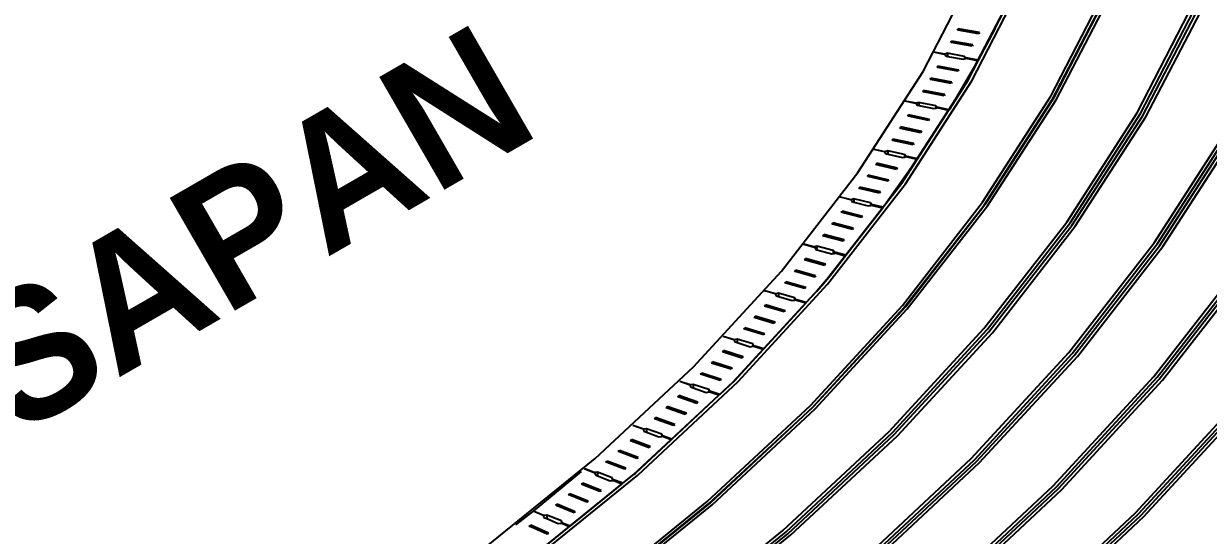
# Model space of a CAD drawing. Header units: centimetres. Extents: x -292707 to 138715, y -53922 to 66277.
# Drawn here: x 95089 to 96681, y -18933 to -18245 of the extents above; entities that cross this region are included whole.
import ezdxf

# ---------------------------------------------------------------- set-up
doc = ezdxf.new("R2010")
doc.units = ezdxf.units.CM
doc.layers.add('A-ALINE-7', color=119, linetype='Continuous')
doc.styles.add('Scale 500', font='GOTHICB.TTF', dxfattribs={"height": 175})

# ---------------------------------------------------------------- blocks, each defined once
blk = doc.blocks.new('A$Cbf84a4b9')
at = {"layer": 'A-ALINE-7'}
for p, q in [((15053.3, 2194), (15125.2, 2333.2)), ((15111.2, 2178.4), (15184.4, 2319.2)), ((15118.6, 2181.4), (15191.8, 2323.1)), ((15224.9, 2160.9), (15300.2, 2306.6)), ((15227.1, 2156.5), (15302.7, 2301.9)), ((15229.7, 2159.9), (15305, 2305.9)), ((15231.9, 2155.6), (15307.5, 2301.1)), ((15340.7, 2138.5), (15418.3, 2288.7)), ((15345.4, 2137.6), (15423.1, 2288)), ((15347.9, 2133.7), (15425.8, 2283.8)), ((15352.6, 2132.8), (15430.6, 2283.1)), ((15149.4, 2251.3), (15162, 2275.6)), ((15099.3, 2249.4), (15100.2, 2251.1)), ((15100.2, 2249.3), (15099.3, 2249.4)), ((15128.9, 2246.1), (15100.2, 2251.1)), ((15100.2, 2251.1), (15100.2, 2249.3)), ((15128, 2244.4), (15100.2, 2249.3)), ((15149.4, 2251.3), (15127.3, 2209.2)), ((15127.3, 2208.4), (15149.4, 2251.3)), ((15128.9, 2246.1), (15128, 2244.4)), ((15090.6, 2232.9), (15091.5, 2234.5)), ((15091.5, 2232.7), (15090.6, 2232.9)), ((15120.2, 2229.5), (15091.5, 2234.5)), ((15091.5, 2234.5), (15091.5, 2232.7)), ((15119.3, 2227.8), (15091.5, 2232.7)), ((15120.2, 2229.5), (15119.3, 2227.8)), ((15082.3, 2217.1), (15067.8, 2219.7)), ((15082.1, 2216.8), (15067.8, 2219.6)), ((15067.8, 2219.6), (15067.8, 2219.6)), ((15082.1, 2216.8), (15082.3, 2216.7)), ((15086, 2218.3), (15082.3, 2217.1)), ((15082.3, 2217.1), (15082.3, 2216.7)), ((15082.3, 2216.7), (15084, 2214.6)), ((15084, 2214.6), (15086, 2214.2)), ((15109, 2214.2), (15086, 2218.3)), ((15086, 2218.3), (15086, 2214.2)), ((15086, 2214.2), (15106.8, 2210.2)), ((15111, 2212.1), (15109, 2214.2)), ((15109, 2214.2), (15109, 2210.8)), ((15072.1, 2199.6), (15073, 2201.2)), ((15073, 2199.4), (15072.1, 2199.6)), ((15101.4, 2195.7), (15073, 2201.2)), ((15073, 2201.2), (15073, 2199.4)), ((15100.5, 2194.1), (15073, 2199.4)), ((15126.7, 2208.2), (15088.9, 2143.6)), ((15106.8, 2210.2), (15109, 2210.8)), ((15109, 2210.8), (15110.6, 2211.3)), ((15111, 2211.2), (15110.6, 2211.3)), ((15127.3, 2209.2), (15111, 2212.1)), ((15111, 2212.1), (15111, 2211.2)), ((15126.7, 2208.2), (15111, 2211.2)), ((15113.8, 2182.3), (15126.7, 2207.2)), ((15126.7, 2207.2), (15127.3, 2208.4)), ((15126.7, 2207.2), (15126.7, 2208.2)), ((15127.3, 2208.4), (15127.3, 2209.2)), ((14965.7, 2057.9), (15053.3, 2194)), ((15029.5, 2042.8), (15118.6, 2181.4)), ((15062.5, 2183.2), (15063.4, 2184.8)), ((15063.4, 2183), (15062.5, 2183.2)), ((15091.8, 2179.3), (15063.4, 2184.8)), ((15063.4, 2184.8), (15063.4, 2183)), ((15090.9, 2177.7), (15063.4, 2183)), ((15088.9, 2143.6), (15113.8, 2182.3)), ((15101.4, 2195.7), (15100.5, 2194.1)), ((15022.1, 2040.7), (15111.2, 2178.4)), ((15052.9, 2166.8), (15053.8, 2168.4)), ((15053.8, 2166.6), (15052.9, 2166.8)), ((15082.2, 2162.9), (15053.8, 2168.4)), ((15053.8, 2168.4), (15053.8, 2166.6)), ((15081.3, 2161.2), (15053.8, 2166.6)), ((15091.8, 2179.3), (15090.9, 2177.7)), ((15029.2, 2154), (15029.1, 2154)), ((15043.7, 2151.2), (15029.2, 2154)), ((15043.6, 2150.9), (15029.2, 2154)), ((15043.6, 2150.9), (15043.7, 2150.7)), ((15047.5, 2152.3), (15043.7, 2151.2)), ((15043.7, 2151.2), (15043.7, 2150.7)), ((15043.7, 2150.7), (15045.3, 2148.7)), ((15070.3, 2147.9), (15047.5, 2152.3)), ((15047.5, 2152.3), (15047.5, 2148.2)), ((15082.2, 2162.9), (15081.3, 2161.2)), ((15133.2, 2018.3), (15224.9, 2160.9)), ((15135.2, 2014.3), (15227.1, 2156.5)), ((15137.8, 2017.2), (15229.7, 2159.9)), ((15139.9, 2013.3), (15231.9, 2155.6)), ((15032.6, 2133.9), (15033.6, 2135.5)), ((15033.6, 2133.7), (15032.6, 2133.9)), ((15061.7, 2129.5), (15033.6, 2135.5)), ((15033.6, 2135.5), (15033.6, 2133.7)), ((15060.7, 2127.8), (15033.6, 2133.7)), ((15045.3, 2148.7), (15047.5, 2148.2)), ((15045.7, 2076.5), (15087.5, 2141.5)), ((15047.5, 2148.2), (15067.8, 2143.9)), ((15067.8, 2143.9), (15070.3, 2144.5)), ((15072.1, 2145.7), (15070.3, 2147.9)), ((15070.3, 2147.9), (15070.3, 2144.5)), ((15070.3, 2144.5), (15071.7, 2144.9)), ((15072.1, 2144.8), (15071.7, 2144.9)), ((15088.2, 2142.5), (15072.1, 2145.7)), ((15072.1, 2145.7), (15072.1, 2144.8)), ((15087.5, 2141.5), (15072.1, 2144.8)), ((15087.5, 2141.5), (15088.2, 2142.5)), ((15088.2, 2142.5), (15088.9, 2143.6)), ((15246.1, 1991.5), (15340.7, 2138.5)), ((15250.7, 1990.4), (15345.4, 2137.6)), ((15253, 1987), (15347.9, 2133.7)), ((15257.7, 1985.9), (15352.6, 2132.8)), ((15022.1, 2117.6), (15023.2, 2119.3)), ((15023.2, 2117.4), (15022.1, 2117.6)), ((15051.3, 2113.2), (15023.2, 2119.3)), ((15023.2, 2119.3), (15023.2, 2117.4)), ((15050.2, 2111.6), (15023.2, 2117.4)), ((15061.7, 2129.5), (15060.7, 2127.8)), ((15011.7, 2101.4), (15012.7, 2103)), ((15012.7, 2101.2), (15011.7, 2101.4)), ((15040.8, 2097), (15012.7, 2103)), ((15012.7, 2103), (15012.7, 2101.2)), ((15039.8, 2095.4), (15012.7, 2101.2)), ((15051.3, 2113.2), (15050.2, 2111.6)), ((15363.7, 1963.7), (15461.2, 2115.2)), ((15368.3, 1962.6), (15465.9, 2114.3)), ((15370.8, 1959.6), (15468.6, 2111)), ((15375.5, 1958.5), (15473.3, 2110.1)), ((14987.4, 2089), (14987.3, 2089)), ((15001.7, 2086), (14987.4, 2089.1)), ((15001.5, 2085.7), (14987.4, 2089)), ((15001.5, 2085.7), (15001.7, 2085.4)), ((15005.6, 2087), (15001.7, 2086)), ((15001.7, 2086), (15001.7, 2085.4)), ((15001.7, 2085.4), (15003.2, 2083.4)), ((15028.1, 2082.2), (15005.6, 2087)), ((15005.6, 2087), (15005.6, 2082.9)), ((15040.8, 2097), (15039.8, 2095.4)), ((14989.6, 2068.9), (14990.8, 2070.5)), ((15018.6, 2063.9), (14990.8, 2070.5)), ((14990.8, 2070.5), (14990.8, 2068.6)), ((15003.2, 2083.4), (15005.6, 2082.9)), ((15044.9, 2075.2), (15003.6, 2016.7)), ((15005.6, 2082.9), (15025.4, 2078.2)), ((15024.7, 2043.9), (15044.9, 2075.2)), ((15025.4, 2078.2), (15028.1, 2078.9)), ((15029.8, 2079.9), (15028.1, 2082.2)), ((15028.1, 2082.2), (15028.1, 2078.9)), ((15028.1, 2078.9), (15029.3, 2079.2)), ((15029.8, 2079), (15029.3, 2079.2)), ((15045.7, 2076.5), (15029.8, 2079.9)), ((15029.8, 2079.9), (15029.8, 2079)), ((15045, 2075.5), (15029.8, 2079)), ((15044.9, 2075.2), (15045, 2075.5)), ((15045, 2075.5), (15045.7, 2076.5)), ((14862.7, 1925.4), (14965.7, 2057.9)), ((14978.3, 2052.8), (14979.5, 2054.4)), ((15007.2, 2047.9), (14979.5, 2054.4)), ((14979.5, 2054.4), (14979.5, 2052.6)), ((14990.8, 2068.6), (14989.6, 2068.9)), ((15017.4, 2062.3), (14990.8, 2068.6)), ((15018.6, 2063.9), (15017.4, 2062.3)), ((14917.5, 1906.6), (15022.1, 2040.7)), ((14924.6, 1907.9), (15029.5, 2042.8)), ((14967, 2036.8), (14968.1, 2038.4)), ((14995.9, 2031.9), (14968.1, 2038.4)), ((14968.1, 2038.4), (14968.1, 2036.5)), ((14979.5, 2052.6), (14978.3, 2052.8)), ((15006.1, 2046.3), (14979.5, 2052.6)), ((15003.6, 2016.7), (15024.7, 2043.9)), ((15007.2, 2047.9), (15006.1, 2046.3)), ((14956.3, 2021.5), (14942, 2024.9)), ((14956, 2021.2), (14942, 2024.9)), ((14942, 2024.9), (14942, 2024.9)), ((14960.2, 2022.5), (14956.3, 2021.5)), ((14956.3, 2021.5), (14956.3, 2020.8)), ((14982.4, 2017.3), (14960.2, 2022.5)), ((14960.2, 2022.5), (14960.2, 2018.2)), ((14968.1, 2036.5), (14967, 2036.8)), ((14994.8, 2030.2), (14968.1, 2036.5)), ((14995.9, 2031.9), (14994.8, 2030.2)), ((14943.1, 2004.6), (14944.3, 2006.2)), ((14971.6, 1999.1), (14944.3, 2006.2)), ((14944.3, 2006.2), (14944.3, 2004.3)), ((14949.4, 1946.9), (14998.5, 2010.1)), ((14956, 2021.2), (14956.3, 2020.8)), ((14956.3, 2020.8), (14957.5, 2018.9)), ((14957.5, 2018.9), (14960.2, 2018.2)), ((14960.2, 2018.2), (14979.4, 2013.2)), ((14979.4, 2013.2), (14982.4, 2013.9)), ((14984, 2015), (14982.4, 2017.3)), ((14982.4, 2017.3), (14982.4, 2013.9)), ((14982.4, 2013.9), (14983.4, 2014.1)), ((14984, 2013.9), (14983.4, 2014.1)), ((14999.5, 2011.4), (14984, 2015)), ((14984, 2015), (14984, 2013.9)), ((14998.5, 2010.1), (14984, 2013.9)), ((14998.5, 2010.1), (14999.5, 2011.4)), ((14999.5, 2011.4), (15003.6, 2016.7)), ((15025.3, 1879.5), (15133.2, 2018.3)), ((15027.3, 1876), (15135.2, 2014.3)), ((15029.8, 1878.2), (15137.8, 2017.2)), ((15031.8, 1874.7), (15139.9, 2013.3)), ((14930.7, 1988.8), (14932, 1990.4)), ((14959.3, 1983.3), (14932, 1990.4)), ((14932, 1990.4), (14932, 1988.5)), ((14944.3, 2004.3), (14943.1, 2004.6)), ((14970.4, 1997.5), (14944.3, 2004.3)), ((14971.6, 1999.1), (14970.4, 1997.5)), ((15135, 1848.5), (15246.1, 1991.5)), ((15139.4, 1847.2), (15250.7, 1990.4)), ((14918.4, 1973.1), (14919.6, 1974.6)), ((14947, 1967.5), (14919.6, 1974.6)), ((14919.6, 1974.6), (14919.6, 1972.7)), ((14932, 1988.5), (14930.7, 1988.8)), ((14958.1, 1981.7), (14932, 1988.5)), ((14959.3, 1983.3), (14958.1, 1981.7)), ((15141.7, 1844.1), (15253, 1987)), ((15146.2, 1842.8), (15257.7, 1985.9)), ((14892.8, 1961.3), (14892.6, 1961.4)), ((14906.7, 1958.1), (14892.8, 1961.7)), ((14906.7, 1957.4), (14892.8, 1961.3)), ((14910.6, 1958.9), (14906.7, 1958.1)), ((14906.7, 1958.1), (14906.7, 1957.4)), ((14932.5, 1953.2), (14910.6, 1958.9)), ((14910.6, 1958.9), (14910.6, 1954.3)), ((14919.6, 1972.7), (14918.4, 1973.1)), ((14945.7, 1965.9), (14919.6, 1972.7)), ((14947, 1967.5), (14945.7, 1965.9)), ((15249.1, 1816.3), (15363.7, 1963.7)), ((15253.6, 1815), (15368.3, 1962.6)), ((15256.1, 1812.2), (15370.8, 1959.6)), ((15260.6, 1811), (15375.5, 1958.5)), ((14893.7, 1940.8), (14895, 1942.4)), ((14922, 1934.8), (14895, 1942.4)), ((14895, 1942.4), (14895, 1940.4)), ((14907.6, 1957.1), (14906.7, 1957.4)), ((14907.6, 1957.1), (14908.9, 1954.8)), ((14908.9, 1954.8), (14910.6, 1954.3)), ((14910.6, 1954.3), (14930.5, 1948.7)), ((14928.6, 1920.2), (14948.4, 1945.6)), ((14930.5, 1948.7), (14932.5, 1949.1)), ((14934, 1950.9), (14932.5, 1953.2)), ((14932.5, 1953.2), (14932.5, 1949.1)), ((14932.5, 1949.1), (14934, 1949.4)), ((14949.4, 1946.9), (14934, 1950.9)), ((14934, 1950.9), (14934, 1949.4)), ((14934, 1949.4), (14934.5, 1949.5)), ((14948.4, 1945.6), (14934.5, 1949.5)), ((14948.4, 1945.6), (14949.4, 1946.9)), ((14880.5, 1925.2), (14881.9, 1926.8)), ((14908.8, 1919.2), (14881.9, 1926.8)), ((14881.9, 1926.8), (14881.9, 1924.9)), ((14895, 1940.4), (14893.7, 1940.8)), ((14920.7, 1933.2), (14895, 1940.4)), ((14922, 1934.8), (14920.7, 1933.2)), ((15363.3, 1784.1), (15481.3, 1935.9)), ((15367.8, 1782.8), (15485.9, 1934.8)), ((15370.4, 1780.3), (15488.7, 1932.2)), ((15374.9, 1779.1), (15493.3, 1931.1)), ((14744.8, 1797.1), (14862.7, 1925.4)), ((14867.4, 1909.7), (14868.7, 1911.2)), ((14895.6, 1903.6), (14868.7, 1911.2)), ((14868.7, 1911.2), (14868.7, 1909.3)), ((14881.9, 1924.9), (14880.5, 1925.2)), ((14907.5, 1917.6), (14881.9, 1924.9)), ((14908.8, 1919.2), (14907.5, 1917.6)), ((14928.6, 1920.2), (14910.3, 1898.6)), ((14920, 1909.2), (14928.6, 1920.2)), ((14797.9, 1776.8), (14917.5, 1906.6)), ((14804.6, 1777.3), (14924.6, 1907.9)), ((14840.7, 1898.9), (14841.7, 1898.6)), ((14841.7, 1898.6), (14840.7, 1898.9)), ((14854.5, 1894.8), (14841.7, 1898.6)), ((14854.9, 1894.9), (14841.7, 1898.6)), ((14854.5, 1894.8), (14854.9, 1894.2)), ((14858.9, 1895.7), (14854.9, 1894.9)), ((14854.9, 1894.9), (14854.9, 1894.2)), ((14854.9, 1894.2), (14855.8, 1892.4)), ((14880.4, 1889.6), (14858.9, 1895.7)), ((14858.9, 1895.7), (14858.9, 1891.5)), ((14868.7, 1909.3), (14867.4, 1909.7)), ((14894.3, 1902.1), (14868.7, 1909.3)), ((14895.6, 1903.6), (14894.3, 1902.1)), ((14896.2, 1883.2), (14910.3, 1898.6)), ((14910.3, 1898.6), (14920, 1909.2)), ((14839.2, 1821.3), (14895.5, 1882.5)), ((14840, 1878.6), (14841.4, 1880.2)), ((14841.4, 1878.2), (14840, 1878.6)), ((14868, 1872.2), (14841.4, 1880.2)), ((14841.4, 1880.2), (14841.4, 1878.2)), ((14866.6, 1870.6), (14841.4, 1878.2)), ((14855.8, 1892.4), (14858.9, 1891.5)), ((14858.9, 1891.5), (14877.1, 1886)), ((14877.1, 1886), (14880.4, 1886.6)), ((14881.8, 1887.3), (14880.4, 1889.6)), ((14880.4, 1889.6), (14880.4, 1886.6)), ((14880.4, 1886.6), (14881.2, 1886.8)), ((14881.8, 1886.6), (14881.2, 1886.8)), ((14896.2, 1883.2), (14881.8, 1887.3)), ((14881.8, 1887.3), (14881.8, 1886.6)), ((14895.5, 1882.5), (14881.8, 1886.6)), ((14895.5, 1882.5), (14896.2, 1883.2)), ((14901.8, 1745.1), (15025.3, 1879.5)), ((14906.1, 1743.6), (15029.8, 1878.2)), ((14826.2, 1863.2), (14827.6, 1864.8)), ((14827.6, 1862.8), (14826.2, 1863.2)), ((14854.2, 1856.8), (14827.6, 1864.8)), ((14827.6, 1864.8), (14827.6, 1862.8)), ((14852.8, 1855.3), (14827.6, 1862.8)), ((14868, 1872.2), (14866.6, 1870.6)), ((14903.9, 1742), (15027.3, 1876)), ((14908.3, 1740.6), (15031.8, 1874.7)), ((14812.3, 1847.9), (14813.7, 1849.4)), ((14813.7, 1847.5), (14812.3, 1847.9)), ((14840.3, 1841.4), (14813.7, 1849.4)), ((14813.7, 1849.4), (14813.7, 1847.5)), ((14839, 1839.9), (14813.7, 1847.5)), ((14854.2, 1856.8), (14852.8, 1855.3)), ((15007.7, 1710), (15135, 1848.5)), ((15012, 1708.6), (15139.4, 1847.2)), ((14799.2, 1833.3), (14784.4, 1837.7)), ((14798.9, 1833), (14784.4, 1837.7)), ((14784.4, 1837.7), (14784.4, 1837.7)), ((14798.9, 1833), (14799.2, 1832.5)), ((14803.2, 1834), (14799.2, 1833.3)), ((14799.2, 1833.3), (14799.2, 1832.5)), ((14799.2, 1832.5), (14800.1, 1830.7)), ((14800.1, 1830.7), (14803.2, 1829.6)), ((14824.5, 1827.6), (14803.2, 1834)), ((14803.2, 1834), (14803.2, 1829.6)), ((14840.3, 1841.4), (14839, 1839.9)), ((15014.3, 1705.8), (15141.7, 1844.1)), ((15018.7, 1704.3), (15146.2, 1842.8)), ((14783.6, 1817.1), (14785, 1818.7)), ((14785, 1816.7), (14783.6, 1817.1)), ((14811.2, 1810.2), (14785, 1818.7)), ((14785, 1818.7), (14785, 1816.7)), ((14809.7, 1808.7), (14785, 1816.7)), ((14800.2, 1778.7), (14838.3, 1820.3)), ((14803.2, 1829.6), (14821, 1823.9)), ((14821, 1823.9), (14824.5, 1824.5)), ((14825.8, 1825.3), (14824.5, 1827.6)), ((14824.5, 1827.6), (14824.5, 1824.5)), ((14824.5, 1824.5), (14825.1, 1824.6)), ((14825.8, 1824.3), (14825.1, 1824.6)), ((14839.2, 1821.3), (14825.8, 1825.3)), ((14825.8, 1825.3), (14825.8, 1824.3)), ((14838.3, 1820.3), (14825.8, 1824.3)), ((14838.3, 1820.3), (14839.2, 1821.3)), ((15117.9, 1673.5), (15249.1, 1816.3)), ((15122.3, 1672.1), (15253.6, 1815)), ((14768.9, 1802), (14770.4, 1803.5)), ((14770.4, 1801.6), (14768.9, 1802)), ((14796.6, 1795.1), (14770.4, 1803.5)), ((14770.4, 1803.5), (14770.4, 1801.6)), ((14795.1, 1793.6), (14770.4, 1801.6)), ((14811.2, 1810.2), (14809.7, 1808.7)), ((15124.7, 1669.5), (15256.1, 1812.2)), ((15129.1, 1668.1), (15260.6, 1811)), ((14612.5, 1673.5), (14744.8, 1797.1)), ((14754.3, 1786.9), (14755.7, 1788.4)), ((14755.7, 1786.4), (14754.3, 1786.9)), ((14781.9, 1780), (14755.7, 1788.4)), ((14755.7, 1788.4), (14755.7, 1786.4)), ((14780.4, 1778.5), (14755.7, 1786.4)), ((14796.6, 1795.1), (14795.1, 1793.6)), ((15228.1, 1637), (15363.3, 1784.1)), ((15232.5, 1635.6), (15367.8, 1782.8)), ((14663.7, 1651.8), (14797.9, 1776.8)), ((14669.9, 1651.5), (14804.6, 1777.3)), ((14740.3, 1772.6), (14726.1, 1777.2)), ((14740, 1772.2), (14726.1, 1777.1)), ((14726.1, 1777.1), (14726.1, 1777.1)), ((14740, 1772.2), (14740.3, 1771.4)), ((14744.4, 1773.2), (14740.3, 1772.6)), ((14740.3, 1772.6), (14740.3, 1771.4)), ((14740.3, 1771.4), (14741, 1769.9)), ((14741, 1769.9), (14744.4, 1768.6)), ((14765.4, 1766.5), (14744.4, 1773.2)), ((14744.4, 1773.2), (14744.4, 1768.6)), ((14744.4, 1768.6), (14761.5, 1762.6)), ((14779.9, 1759.8), (14800.2, 1778.7)), ((14781.9, 1780), (14780.4, 1778.5)), ((15235.1, 1633.3), (15370.4, 1780.3)), ((15239.5, 1631.9), (15374.9, 1779.1)), ((14715.5, 1699.7), (14778.6, 1758.6)), ((14723.6, 1756.7), (14725.1, 1758.2)), ((14725.1, 1756.2), (14723.6, 1756.7)), ((14750.7, 1749.2), (14725.1, 1758.2)), ((14725.1, 1758.2), (14725.1, 1756.2)), ((14749.2, 1747.7), (14725.1, 1756.2)), ((14761.5, 1762.6), (14765.4, 1763.2)), ((14766.5, 1764.1), (14765.4, 1766.5)), ((14765.4, 1766.5), (14765.4, 1763.2)), ((14765.4, 1763.2), (14765.6, 1763.2)), ((14766.5, 1762.9), (14765.6, 1763.2)), ((14779.9, 1759.8), (14766.5, 1764.1)), ((14766.5, 1764.1), (14766.5, 1762.9)), ((14778.6, 1758.6), (14766.5, 1762.9)), ((14778.6, 1758.6), (14779.9, 1759.8)), ((15338.4, 1600.5), (15477.4, 1751.8)), ((14707.9, 1742), (14709.5, 1743.4)), ((14709.5, 1741.4), (14707.9, 1742)), ((14735.1, 1734.4), (14709.5, 1743.4)), ((14709.5, 1743.4), (14709.5, 1741.4)), ((14733.5, 1732.9), (14709.5, 1741.4)), ((14750.7, 1749.2), (14749.2, 1747.7)), ((14763.2, 1615.7), (14901.8, 1745.1)), ((14765.5, 1613), (14903.9, 1742)), ((14767.4, 1614.1), (14906.1, 1743.6)), ((14769.7, 1611.4), (14908.3, 1740.6)), ((15342.7, 1599.1), (15481.9, 1750.6)), ((15345.6, 1597.1), (15484.8, 1748.5)), ((15349.9, 1595.7), (15489.3, 1747.2)), ((14692.3, 1727.2), (14693.8, 1728.7)), ((14693.8, 1726.6), (14692.3, 1727.2)), ((14719.4, 1719.6), (14693.8, 1728.7)), ((14693.8, 1728.7), (14693.8, 1726.6)), ((14717.9, 1718.1), (14693.8, 1726.6)), ((14719.4, 1719.6), (14717.9, 1718.1)), ((14735.1, 1734.4), (14733.5, 1732.9)), ((14677.4, 1713.1), (14663, 1718.2)), ((14677.1, 1712.9), (14663, 1718.2)), ((14677.1, 1712.9), (14677.4, 1712.1)), ((14681.5, 1713.7), (14677.4, 1713.1)), ((14677.4, 1713.1), (14677.4, 1712.1)), ((14677.4, 1712.1), (14678, 1710.5)), ((14678, 1710.5), (14681.5, 1709.1)), ((14702, 1706.5), (14681.5, 1713.7)), ((14681.5, 1713.7), (14681.5, 1709.1)), ((14681.5, 1709.1), (14698.1, 1702.9)), ((14698.1, 1702.9), (14702, 1703.4)), ((14703, 1704.1), (14702, 1706.5)), ((14702, 1706.5), (14702, 1703.4)), ((14702, 1703.4), (14702.2, 1703.4)), ((14703, 1703.1), (14702.2, 1703.4)), ((14715.5, 1699.7), (14703, 1704.1)), ((14703, 1704.1), (14703, 1703.1)), ((14714.5, 1698.8), (14703, 1703.1)), ((14864.9, 1576.7), (15007.7, 1710)), ((14869, 1575.1), (15012, 1708.6)), ((14871.5, 1572.6), (15014.3, 1705.8)), ((14875.6, 1571), (15018.7, 1704.3)), ((14659.9, 1697.7), (14661.5, 1699.1)), ((14661.5, 1697), (14659.9, 1697.7)), ((14686.6, 1689.6), (14661.5, 1699.1)), ((14661.5, 1699.1), (14661.5, 1697)), ((14685, 1688.2), (14661.5, 1697)), ((14666.8, 1654.2), (14714.5, 1698.8)), ((14686.6, 1689.6), (14685, 1688.2)), ((14714.5, 1698.8), (14715.5, 1699.7)), ((14466.4, 1555.3), (14612.5, 1673.5)), ((14643.4, 1683.2), (14645.1, 1684.6)), ((14645.1, 1682.5), (14643.4, 1683.2)), ((14670.2, 1675.1), (14645.1, 1684.6)), ((14645.1, 1684.6), (14645.1, 1682.5)), ((14668.5, 1673.7), (14645.1, 1682.5)), ((14670.2, 1675.1), (14668.5, 1673.7)), ((14970.7, 1536.1), (15117.9, 1673.5)), ((14974.9, 1534.5), (15122.3, 1672.1)), ((14593.8, 1656), (14529.4, 1602.9)), ((14598.5, 1659.5), (14598.3, 1659.6)), ((14611.4, 1654.9), (14598.5, 1659.8)), ((14611.4, 1654.3), (14598.5, 1659.5)), ((14615.6, 1655.4), (14611.4, 1654.9)), ((14635.6, 1647.8), (14615.6, 1655.4)), ((14615.6, 1655.4), (14615.6, 1650.5)), ((14627, 1668.7), (14628.7, 1670.1)), ((14628.7, 1668.1), (14627, 1668.7)), ((14653.8, 1660.6), (14628.7, 1670.1)), ((14628.7, 1670.1), (14628.7, 1668.1)), ((14652.1, 1659.2), (14628.7, 1668.1)), ((14653.8, 1660.6), (14652.1, 1659.2)), ((14977.4, 1532.1), (15124.7, 1669.5)), ((14981.6, 1530.6), (15129.1, 1668.1)), ((14515.7, 1532.2), (14663.7, 1651.8)), ((14521.2, 1531.2), (14669.9, 1651.5)), ((14594.1, 1639.1), (14595.8, 1640.5)), ((14620.4, 1630.6), (14595.8, 1640.5)), ((14595.8, 1640.5), (14595.8, 1638.4)), ((14611.4, 1654.9), (14611.4, 1654.3)), ((14612.2, 1654), (14611.4, 1654.3)), ((14612.2, 1654), (14612.9, 1651.6)), ((14612.9, 1651.6), (14615.6, 1650.5)), ((14615.6, 1650.5), (14632.6, 1643.6)), ((14632.6, 1643.6), (14635.6, 1643.9)), ((14636.5, 1645.4), (14635.6, 1647.8)), ((14635.6, 1647.8), (14635.6, 1643.9)), ((14635.6, 1643.9), (14636.5, 1644)), ((14649.9, 1640.4), (14636.5, 1645.4)), ((14636.5, 1645.4), (14636.5, 1644)), ((14636.5, 1644), (14636.8, 1644.1)), ((14648.5, 1639.3), (14636.8, 1644.1)), ((14648.5, 1639.3), (14649.9, 1640.4)), ((14649.9, 1640.4), (14664.8, 1652.5)), ((14666.8, 1654.2), (14664.8, 1652.5)), ((14664.8, 1652.5), (14665.7, 1653.2)), ((14665.7, 1653.2), (14666.8, 1654.2)), ((14576.9, 1624.9), (14578.6, 1626.4)), ((14578.6, 1624.2), (14576.9, 1624.9)), ((14603.2, 1616.4), (14578.6, 1626.4)), ((14578.6, 1626.4), (14578.6, 1624.2)), ((14601.4, 1615), (14578.6, 1624.2)), ((14578.8, 1582.9), (14648.5, 1639.3)), ((14595.8, 1638.4), (14594.1, 1639.1)), ((14618.7, 1629.2), (14595.8, 1638.4)), ((14620.4, 1630.6), (14618.7, 1629.2)), ((15076.5, 1495.4), (15228.1, 1637)), ((15080.7, 1493.8), (15232.5, 1635.6)), ((15083.4, 1491.7), (15235.1, 1633.3)), ((15087.6, 1490.1), (15239.5, 1631.9)), ((14559.7, 1610.8), (14561.4, 1612.2)), ((14561.4, 1610.1), (14559.7, 1610.8)), ((14585.9, 1602.2), (14561.4, 1612.2)), ((14561.4, 1612.2), (14561.4, 1610.1)), ((14584.2, 1600.8), (14561.4, 1610.1)), ((14603.2, 1616.4), (14601.4, 1615)), ((14610.2, 1491.9), (14763.2, 1615.7)), ((14612.7, 1489.5), (14765.5, 1613)), ((14614.1, 1490.1), (14767.4, 1614.1)), ((14616.7, 1487.8), (14769.7, 1611.4)), ((14529.4, 1602.9), (14505.5, 1584.5)), ((14543, 1597), (14529.4, 1602.9)), ((14543.3, 1597.3), (14529.4, 1602.9)), ((14543, 1597), (14543.3, 1595.8)), ((14547.5, 1597.7), (14543.3, 1597.3)), ((14543.3, 1597.3), (14543.3, 1595.8)), ((14543.3, 1595.8), (14543.6, 1594.6)), ((14543.6, 1594.6), (14547.5, 1592.9)), ((14567.1, 1589.8), (14547.5, 1597.7)), ((14547.5, 1597.7), (14547.5, 1592.9)), ((14547.5, 1592.9), (14562.8, 1586.3)), ((14585.9, 1602.2), (14584.2, 1600.8)), ((15182.3, 1454.8), (15338.4, 1600.5)), ((15186.5, 1453.2), (15342.7, 1599.1)), ((15189.3, 1451.3), (15345.6, 1597.1)), ((15193.5, 1449.7), (15349.9, 1595.7)), ((14517.1, 1533), (14577.7, 1582)), ((14524.1, 1582.5), (14525.9, 1583.9)), ((14525.9, 1581.7), (14524.1, 1582.5)), ((14549.9, 1573.5), (14525.9, 1583.9)), ((14525.9, 1583.9), (14525.9, 1581.7)), ((14548.1, 1572.1), (14525.9, 1581.7)), ((14562.8, 1586.3), (14567, 1586.7)), ((14567.1, 1586.6), (14567, 1586.7)), ((14567.8, 1587.3), (14567.1, 1589.8)), ((14567.1, 1589.8), (14567.1, 1586.6)), ((14567.8, 1586.3), (14567.1, 1586.6)), ((14578.8, 1582.9), (14567.8, 1587.3)), ((14567.8, 1587.3), (14567.8, 1586.3)), ((14577.7, 1582), (14567.8, 1586.3)), ((14577.7, 1582), (14578.8, 1582.9)), ((14707.1, 1449.1), (14864.9, 1576.7)), ((14549.9, 1573.5), (14548.1, 1572.1)), ((14711.1, 1447.3), (14869, 1575.1)), ((14713.7, 1445.1), (14871.5, 1572.6)), ((14717.7, 1443.3), (14875.6, 1571))]:
    blk.add_line(p, q, dxfattribs=at)

msp = doc.modelspace()

# ---------------------------------------------------------------- block references
at = {"ltscale": 5}
msp.add_blockref('A$Cbf84a4b9', (81244.2, -20503.6), dxfattribs=at)

# ---------------------------------------------------------------- texts
at = {"ltscale": 5, "insert": (93909.2, -19274.1), "char_height": 175, "attachment_point": 1, "rotation": 30, "style": 'Scale 500'}
msp.add_mtext_dynamic_manual_height_columns('SUMUR RESAPAN', width=3165.144, gutter_width=875, heights=[0], dxfattribs=at)

doc.saveas('drawing.dxf')
